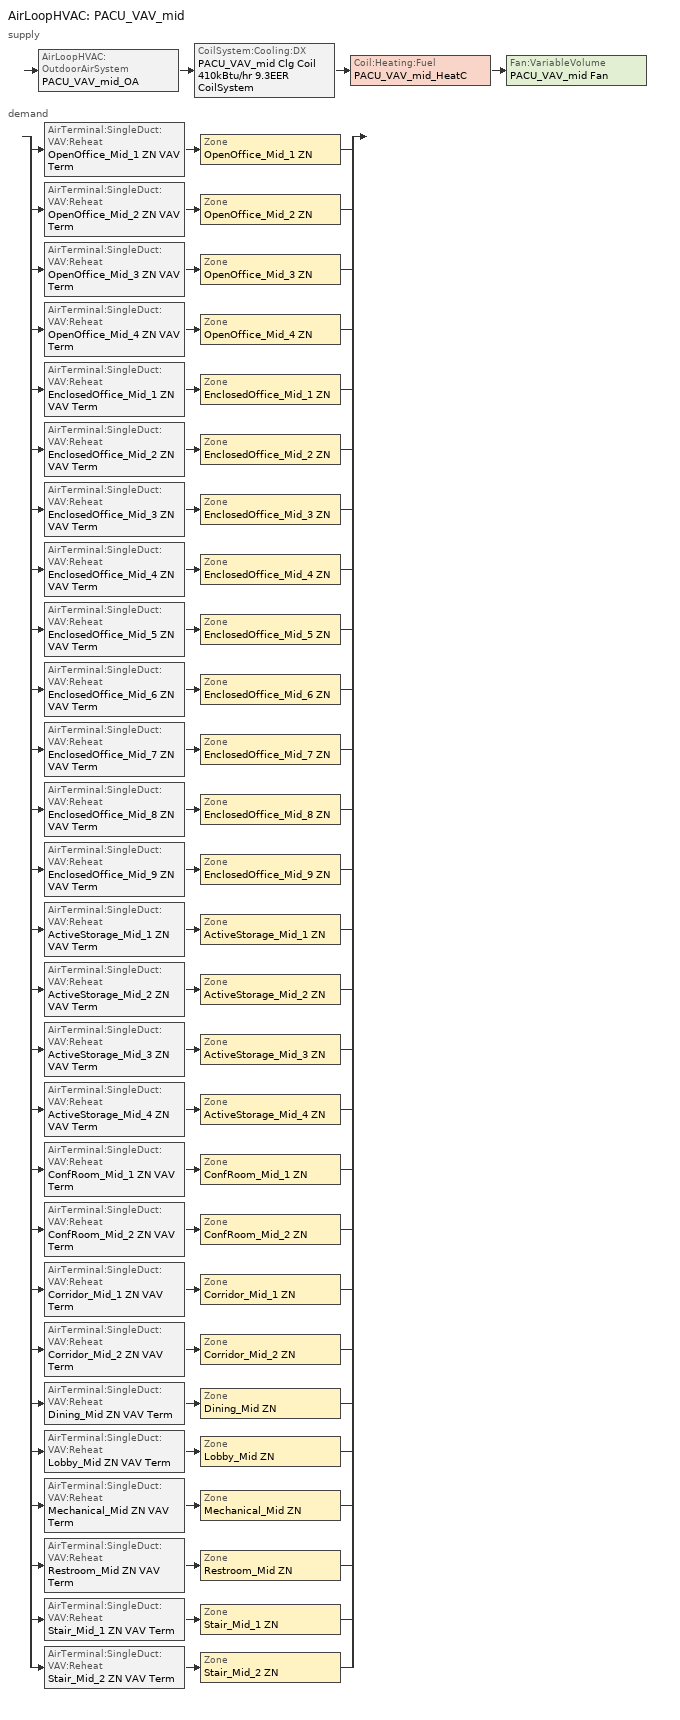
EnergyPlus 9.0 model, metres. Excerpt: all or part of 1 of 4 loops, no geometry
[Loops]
AirLoopHVAC 'PACU_VAV_mid'
 supply: AirLoopHVAC:OutdoorAirSystem 'PACU_VAV_mid_OA' > CoilSystem:Cooling:DX 'PACU_VAV_mid Clg Coil 410kBtu/hr 9.3EER CoilSystem' > Coil:Heating:Fuel 'PACU_VAV_mid_HeatC' > Fan:VariableVolume 'PACU_VAV_mid Fan'
 demand: split
  | AirTerminal:SingleDuct:VAV:Reheat 'OpenOffice_Mid_1 ZN VAV Term' > Zone 'OpenOffice_Mid_1 ZN'
  | AirTerminal:SingleDuct:VAV:Reheat 'OpenOffice_Mid_2 ZN VAV Term' > Zone 'OpenOffice_Mid_2 ZN'
  | AirTerminal:SingleDuct:VAV:Reheat 'OpenOffice_Mid_3 ZN VAV Term' > Zone 'OpenOffice_Mid_3 ZN'
  | AirTerminal:SingleDuct:VAV:Reheat 'OpenOffice_Mid_4 ZN VAV Term' > Zone 'OpenOffice_Mid_4 ZN'
  | AirTerminal:SingleDuct:VAV:Reheat 'EnclosedOffice_Mid_1 ZN VAV Term' > Zone 'EnclosedOffice_Mid_1 ZN'
  | AirTerminal:SingleDuct:VAV:Reheat 'EnclosedOffice_Mid_2 ZN VAV Term' > Zone 'EnclosedOffice_Mid_2 ZN'
  | AirTerminal:SingleDuct:VAV:Reheat 'EnclosedOffice_Mid_3 ZN VAV Term' > Zone 'EnclosedOffice_Mid_3 ZN'
  | AirTerminal:SingleDuct:VAV:Reheat 'EnclosedOffice_Mid_4 ZN VAV Term' > Zone 'EnclosedOffice_Mid_4 ZN'
  | AirTerminal:SingleDuct:VAV:Reheat 'EnclosedOffice_Mid_5 ZN VAV Term' > Zone 'EnclosedOffice_Mid_5 ZN'
  | AirTerminal:SingleDuct:VAV:Reheat 'EnclosedOffice_Mid_6 ZN VAV Term' > Zone 'EnclosedOffice_Mid_6 ZN'
  | AirTerminal:SingleDuct:VAV:Reheat 'EnclosedOffice_Mid_7 ZN VAV Term' > Zone 'EnclosedOffice_Mid_7 ZN'
  | AirTerminal:SingleDuct:VAV:Reheat 'EnclosedOffice_Mid_8 ZN VAV Term' > Zone 'EnclosedOffice_Mid_8 ZN'
  | AirTerminal:SingleDuct:VAV:Reheat 'EnclosedOffice_Mid_9 ZN VAV Term' > Zone 'EnclosedOffice_Mid_9 ZN'
  | AirTerminal:SingleDuct:VAV:Reheat 'ActiveStorage_Mid_1 ZN VAV Term' > Zone 'ActiveStorage_Mid_1 ZN'
  | AirTerminal:SingleDuct:VAV:Reheat 'ActiveStorage_Mid_2 ZN VAV Term' > Zone 'ActiveStorage_Mid_2 ZN'
  | AirTerminal:SingleDuct:VAV:Reheat 'ActiveStorage_Mid_3 ZN VAV Term' > Zone 'ActiveStorage_Mid_3 ZN'
  | AirTerminal:SingleDuct:VAV:Reheat 'ActiveStorage_Mid_4 ZN VAV Term' > Zone 'ActiveStorage_Mid_4 ZN'
  | AirTerminal:SingleDuct:VAV:Reheat 'ConfRoom_Mid_1 ZN VAV Term' > Zone 'ConfRoom_Mid_1 ZN'
  | AirTerminal:SingleDuct:VAV:Reheat 'ConfRoom_Mid_2 ZN VAV Term' > Zone 'ConfRoom_Mid_2 ZN'
  | AirTerminal:SingleDuct:VAV:Reheat 'Corridor_Mid_1 ZN VAV Term' > Zone 'Corridor_Mid_1 ZN'
  | AirTerminal:SingleDuct:VAV:Reheat 'Corridor_Mid_2 ZN VAV Term' > Zone 'Corridor_Mid_2 ZN'
  | AirTerminal:SingleDuct:VAV:Reheat 'Dining_Mid ZN VAV Term' > Zone 'Dining_Mid ZN'
  | AirTerminal:SingleDuct:VAV:Reheat 'Lobby_Mid ZN VAV Term' > Zone 'Lobby_Mid ZN'
  | AirTerminal:SingleDuct:VAV:Reheat 'Mechanical_Mid ZN VAV Term' > Zone 'Mechanical_Mid ZN'
  | AirTerminal:SingleDuct:VAV:Reheat 'Restroom_Mid ZN VAV Term' > Zone 'Restroom_Mid ZN'
  | AirTerminal:SingleDuct:VAV:Reheat 'Stair_Mid_1 ZN VAV Term' > Zone 'Stair_Mid_1 ZN'
  | AirTerminal:SingleDuct:VAV:Reheat 'Stair_Mid_2 ZN VAV Term' > Zone 'Stair_Mid_2 ZN'
[DesignSpecification:OutdoorAir] Outdoor Air Method=Sum; Outdoor Air Flow per Zone {m3/s}=0; Outdoor Air Flow Air Changes per Hour {1/hr}=0
Name | Outdoor Air Flow per Person {m3/s-person} | Outdoor Air Flow per Zone Floor Area {m3/s-m2}
MediumOffice - Storage Ventilation; MediumOffice - Conference Ventilation; MediumOffice - ClosedOffice Ventilation; MediumOffice - Lobby Ventilation; MediumOffice - OpenOffice Ventilation | 0.00235973 | 0.0003048
MediumOffice - Corridor Ventilation | 0 | 0.0003048
MediumOffice - Dining Ventilation | 0.00235973 | 0.0006096
MediumOffice - Elec/MechRoom Ventilation; MediumOffice - Restroom Ventilation; MediumOffice - Stair Ventilation | 0 | 0
[DesignSpecification:ZoneAirDistribution] Zone Air Distribution Effectiveness in Cooling Mode=1; Zone Air Distribution Effectiveness in Heating Mode=1
ActiveStorage_Mid_1 ZN Design Spec Zone Air Dist; ActiveStorage_Mid_2 ZN Design Spec Zone Air Dist; ActiveStorage_Mid_3 ZN Design Spec Zone Air Dist; ActiveStorage_Mid_4 ZN Design Spec Zone Air Dist; ConfRoom_Mid_1 ZN Design Spec Zone Air Dist; ConfRoom_Mid_2 ZN Design Spec Zone Air Dist; Corridor_Mid_1 ZN Design Spec Zone Air Dist; Corridor_Mid_2 ZN Design Spec Zone Air Dist; Dining_Mid ZN Design Spec Zone Air Dist; EnclosedOffice_Mid_1 ZN Design Spec Zone Air Dist; EnclosedOffice_Mid_2 ZN Design Spec Zone Air Dist; EnclosedOffice_Mid_3 ZN Design Spec Zone Air Dist; Lobby_Mid ZN Design Spec Zone Air Dist; Mechanical_Mid ZN Design Spec Zone Air Dist; OpenOffice_Mid_1 ZN Design Spec Zone Air Dist; OpenOffice_Mid_2 ZN Design Spec Zone Air Dist; OpenOffice_Mid_3 ZN Design Spec Zone Air Dist; OpenOffice_Mid_4 ZN Design Spec Zone Air Dist; Restroom_Mid ZN Design Spec Zone Air Dist; Stair_Mid_1 ZN Design Spec Zone Air Dist; Stair_Mid_2 ZN Design Spec Zone Air Dist; EnclosedOffice_Mid_4 ZN Design Spec Zone Air Dist; EnclosedOffice_Mid_5 ZN Design Spec Zone Air Dist; EnclosedOffice_Mid_6 ZN Design Spec Zone Air Dist; EnclosedOffice_Mid_7 ZN Design Spec Zone Air Dist; EnclosedOffice_Mid_8 ZN Design Spec Zone Air Dist; EnclosedOffice_Mid_9 ZN Design Spec Zone Air Dist
[Sizing:Zone] Zone Cooling Design Supply Air Temperature Input Method=SupplyAirTemperature; Zone Cooling Design Supply Air Temperature {C}=12.8; Zone Heating Design Supply Air Temperature Input Method=SupplyAirTemperature; Zone Heating Design Supply Air Temperature {C}=40; Zone Cooling Design Supply Air Humidity Ratio {kgWater/kgDryAir}=0.0085; Zone Heating Design Supply Air Humidity Ratio {kgWater/kgDryAir}=0.008; Cooling Design Air Flow Method=DesignDay; Cooling Design Air Flow Rate {m3/s}=0; Cooling Minimum Air Flow {m3/s}=0; Cooling Minimum Air Flow Fraction=0; Heating Design Air Flow Method=DesignDay; Heating Design Air Flow Rate {m3/s}=0; Account for Dedicated Outdoor Air System=No
Name | Design Specification Outdoor Air Object | Design Specification Zone Air Distribution Object
ActiveStorage_Mid_1 ZN | MediumOffice - Storage Ventilation | ActiveStorage_Mid_1 ZN Design Spec Zone Air Dist
ActiveStorage_Mid_2 ZN | MediumOffice - Storage Ventilation | ActiveStorage_Mid_2 ZN Design Spec Zone Air Dist
ActiveStorage_Mid_3 ZN | MediumOffice - Storage Ventilation | ActiveStorage_Mid_3 ZN Design Spec Zone Air Dist
ActiveStorage_Mid_4 ZN | MediumOffice - Storage Ventilation | ActiveStorage_Mid_4 ZN Design Spec Zone Air Dist
ConfRoom_Mid_1 ZN | MediumOffice - Conference Ventilation | ConfRoom_Mid_1 ZN Design Spec Zone Air Dist
ConfRoom_Mid_2 ZN | MediumOffice - Conference Ventilation | ConfRoom_Mid_2 ZN Design Spec Zone Air Dist
Corridor_Mid_1 ZN | MediumOffice - Corridor Ventilation | Corridor_Mid_1 ZN Design Spec Zone Air Dist
Corridor_Mid_2 ZN | MediumOffice - Corridor Ventilation | Corridor_Mid_2 ZN Design Spec Zone Air Dist
Dining_Mid ZN | MediumOffice - Dining Ventilation | Dining_Mid ZN Design Spec Zone Air Dist
EnclosedOffice_Mid_1 ZN | MediumOffice - ClosedOffice Ventilation | EnclosedOffice_Mid_1 ZN Design Spec Zone Air Dist
EnclosedOffice_Mid_2 ZN | MediumOffice - ClosedOffice Ventilation | EnclosedOffice_Mid_2 ZN Design Spec Zone Air Dist
EnclosedOffice_Mid_3 ZN | MediumOffice - ClosedOffice Ventilation | EnclosedOffice_Mid_3 ZN Design Spec Zone Air Dist
Lobby_Mid ZN | MediumOffice - Lobby Ventilation | Lobby_Mid ZN Design Spec Zone Air Dist
Mechanical_Mid ZN | MediumOffice - Elec/MechRoom Ventilation | Mechanical_Mid ZN Design Spec Zone Air Dist
OpenOffice_Mid_1 ZN | MediumOffice - OpenOffice Ventilation | OpenOffice_Mid_1 ZN Design Spec Zone Air Dist
OpenOffice_Mid_2 ZN | MediumOffice - OpenOffice Ventilation | OpenOffice_Mid_2 ZN Design Spec Zone Air Dist
OpenOffice_Mid_3 ZN | MediumOffice - OpenOffice Ventilation | OpenOffice_Mid_3 ZN Design Spec Zone Air Dist
OpenOffice_Mid_4 ZN | MediumOffice - OpenOffice Ventilation | OpenOffice_Mid_4 ZN Design Spec Zone Air Dist
Restroom_Mid ZN | MediumOffice - Restroom Ventilation | Restroom_Mid ZN Design Spec Zone Air Dist
Stair_Mid_1 ZN | MediumOffice - Stair Ventilation | Stair_Mid_1 ZN Design Spec Zone Air Dist
Stair_Mid_2 ZN | MediumOffice - Stair Ventilation | Stair_Mid_2 ZN Design Spec Zone Air Dist
EnclosedOffice_Mid_4 ZN | MediumOffice - ClosedOffice Ventilation | EnclosedOffice_Mid_4 ZN Design Spec Zone Air Dist
EnclosedOffice_Mid_5 ZN | MediumOffice - ClosedOffice Ventilation | EnclosedOffice_Mid_5 ZN Design Spec Zone Air Dist
EnclosedOffice_Mid_6 ZN | MediumOffice - ClosedOffice Ventilation | EnclosedOffice_Mid_6 ZN Design Spec Zone Air Dist
EnclosedOffice_Mid_7 ZN | MediumOffice - ClosedOffice Ventilation | EnclosedOffice_Mid_7 ZN Design Spec Zone Air Dist
EnclosedOffice_Mid_8 ZN | MediumOffice - ClosedOffice Ventilation | EnclosedOffice_Mid_8 ZN Design Spec Zone Air Dist
EnclosedOffice_Mid_9 ZN | MediumOffice - ClosedOffice Ventilation | EnclosedOffice_Mid_9 ZN Design Spec Zone Air Dist
[Sizing:System]
PACU_VAV_mid: Type of Load to Size On=Sensible; Design Outdoor Air Flow Rate {m3/s}=0.998481; Central Heating Maximum System Air Flow Ratio=0.5; Preheat Design Temperature {C}=7; Preheat Design Humidity Ratio {kgWater/kgDryAir}=0.008; Precool Design Temperature {C}=12.8; Precool Design Humidity Ratio {kgWater/kgDryAir}=0.008; Central Cooling Design Supply Air Temperature {C}=12.8; Central Heating Design Supply Air Temperature {C}=12.8; Type of Zone Sum to Use=Coincident; 100% Outdoor Air in Cooling=No; 100% Outdoor Air in Heating=No; Central Cooling Design Supply Air Humidity Ratio {kgWater/kgDryAir}=0.0085; Central Heating Design Supply Air Humidity Ratio {kgWater/kgDryAir}=0.008; Cooling Supply Air Flow Rate Method=DesignDay; Cooling Supply Air Flow Rate {m3/s}=0; Heating Supply Air Flow Rate Method=DesignDay; Heating Supply Air Flow Rate {m3/s}=0; System Outdoor Air Method=ZoneSum
[ZoneControl:Thermostat] Control Type Schedule=Dual Zone Control Type Sched
Name | Zone or ZoneList | Control 1
ActiveStorage_Mid_1 ZN Thermostat | ActiveStorage_Mid_1 ZN | MediumOffice - Storage Thermostat 5
ActiveStorage_Mid_2 ZN Thermostat | ActiveStorage_Mid_2 ZN | MediumOffice - Storage Thermostat 6
ActiveStorage_Mid_3 ZN Thermostat | ActiveStorage_Mid_3 ZN | MediumOffice - Storage Thermostat 7
ActiveStorage_Mid_4 ZN Thermostat | ActiveStorage_Mid_4 ZN | MediumOffice - Storage Thermostat 8
ConfRoom_Mid_1 ZN Thermostat | ConfRoom_Mid_1 ZN | MediumOffice - Conference Thermostat 3
ConfRoom_Mid_2 ZN Thermostat | ConfRoom_Mid_2 ZN | MediumOffice - Conference Thermostat 4
Corridor_Mid_1 ZN Thermostat | Corridor_Mid_1 ZN | MediumOffice - Corridor Thermostat 3
Corridor_Mid_2 ZN Thermostat | Corridor_Mid_2 ZN | MediumOffice - Corridor Thermostat 4
Dining_Mid ZN Thermostat | Dining_Mid ZN | MediumOffice - Dining Thermostat 2
EnclosedOffice_Mid_1 ZN Thermostat | EnclosedOffice_Mid_1 ZN | MediumOffice - ClosedOffice Thermostat 5
EnclosedOffice_Mid_2 ZN Thermostat | EnclosedOffice_Mid_2 ZN | MediumOffice - ClosedOffice Thermostat 6
EnclosedOffice_Mid_3 ZN Thermostat | EnclosedOffice_Mid_3 ZN | MediumOffice - ClosedOffice Thermostat 7
Lobby_Mid ZN Thermostat | Lobby_Mid ZN | MediumOffice - Lobby Thermostat 2
Mechanical_Mid ZN Thermostat | Mechanical_Mid ZN | MediumOffice - Elec/MechRoom Thermostat 2
OpenOffice_Mid_1 ZN Thermostat | OpenOffice_Mid_1 ZN | MediumOffice - OpenOffice Thermostat 4
OpenOffice_Mid_2 ZN Thermostat | OpenOffice_Mid_2 ZN | MediumOffice - OpenOffice Thermostat 5
OpenOffice_Mid_3 ZN Thermostat | OpenOffice_Mid_3 ZN | MediumOffice - OpenOffice Thermostat 6
OpenOffice_Mid_4 ZN Thermostat | OpenOffice_Mid_4 ZN | MediumOffice - OpenOffice Thermostat 7
Restroom_Mid ZN Thermostat | Restroom_Mid ZN | MediumOffice - Restroom Thermostat 2
Stair_Mid_1 ZN Thermostat | Stair_Mid_1 ZN | MediumOffice - Stair Thermostat 3
Stair_Mid_2 ZN Thermostat | Stair_Mid_2 ZN | MediumOffice - Stair Thermostat 4
EnclosedOffice_Mid_4 ZN Thermostat | EnclosedOffice_Mid_4 ZN | MediumOffice - ClosedOffice Thermostat 1
EnclosedOffice_Mid_5 ZN Thermostat | EnclosedOffice_Mid_5 ZN | MediumOffice - ClosedOffice Thermostat 1
EnclosedOffice_Mid_6 ZN Thermostat | EnclosedOffice_Mid_6 ZN | MediumOffice - ClosedOffice Thermostat 1
EnclosedOffice_Mid_7 ZN Thermostat | EnclosedOffice_Mid_7 ZN | MediumOffice - ClosedOffice Thermostat 1
EnclosedOffice_Mid_8 ZN Thermostat | EnclosedOffice_Mid_8 ZN | MediumOffice - ClosedOffice Thermostat 1
EnclosedOffice_Mid_9 ZN Thermostat | EnclosedOffice_Mid_9 ZN | MediumOffice - ClosedOffice Thermostat 1
[ThermostatSetpoint:DualSetpoint] Heating Setpoint Temperature Schedule Namee=HTGSETP_SCH_YES_OPTIMUM; Cooling Setpoint Temperature Schedule=CLGSETP_SCH_YES_OPTIMUM
MediumOffice - Storage Thermostat 5; MediumOffice - Storage Thermostat 6; MediumOffice - Storage Thermostat 7; MediumOffice - Storage Thermostat 8; MediumOffice - Conference Thermostat 3; MediumOffice - Conference Thermostat 4; MediumOffice - Corridor Thermostat 3; MediumOffice - Corridor Thermostat 4; MediumOffice - Dining Thermostat 2; MediumOffice - ClosedOffice Thermostat 1; MediumOffice - ClosedOffice Thermostat 5; MediumOffice - ClosedOffice Thermostat 6; MediumOffice - ClosedOffice Thermostat 7; MediumOffice - Lobby Thermostat 2; MediumOffice - Elec/MechRoom Thermostat 2; MediumOffice - OpenOffice Thermostat 4; MediumOffice - OpenOffice Thermostat 5; MediumOffice - OpenOffice Thermostat 6; MediumOffice - OpenOffice Thermostat 7; MediumOffice - Restroom Thermostat 2; MediumOffice - Stair Thermostat 3; MediumOffice - Stair Thermostat 4
[AirTerminal:SingleDuct:VAV:Reheat] Availability Schedule=ALWAYS_ON; Maximum Air Flow Rate {m3/s}=Autosize; Zone Minimum Air Flow Input Method=FixedFlowRate; Maximum Hot Water or Steam Flow Rate {m3/s}=Autosize; Minimum Hot Water or Steam Flow Rate {m3/s}=0; Convergence Tolerance=0.001; Damper Heating Action=ReverseWithLimits; Maximum Flow per Zone Floor Area During Reheat {m3/s-m2}=Autocalculate; Maximum Flow Fraction During Reheat=0.5; Maximum Reheat Air Temperature {C}=40
Name | Fixed Minimum Air Flow Rate {m3/s} | Reheat Coil
ActiveStorage_Mid_1 ZN VAV Term | 0.032571 | ActiveStorage_Mid_1 ZN Rht Coil
ActiveStorage_Mid_2 ZN VAV Term | 0.028998 | ActiveStorage_Mid_2 ZN Rht Coil
ActiveStorage_Mid_3 ZN VAV Term | 0.028998 | ActiveStorage_Mid_3 ZN Rht Coil
ActiveStorage_Mid_4 ZN VAV Term | 0.011916 | ActiveStorage_Mid_4 ZN Rht Coil
ConfRoom_Mid_1 ZN VAV Term | 0.0643995 | ConfRoom_Mid_1 ZN Rht Coil
ConfRoom_Mid_2 ZN VAV Term | 0.0643995 | ConfRoom_Mid_2 ZN Rht Coil
Corridor_Mid_1 ZN VAV Term | 0.033498 | Corridor_Mid_1 ZN Rht Coil
Corridor_Mid_2 ZN VAV Term | 0.033498 | Corridor_Mid_2 ZN Rht Coil
Dining_Mid ZN VAV Term | 0.031896 | Dining_Mid ZN Rht Coil
EnclosedOffice_Mid_1 ZN VAV Term | 0.0216705 | EnclosedOffice_Mid_1 ZN Rht Coil
EnclosedOffice_Mid_2 ZN VAV Term | 0.0216705 | EnclosedOffice_Mid_2 ZN Rht Coil
EnclosedOffice_Mid_3 ZN VAV Term | 0.0264585 | EnclosedOffice_Mid_3 ZN Rht Coil
Lobby_Mid ZN VAV Term | 0.0538935 | Lobby_Mid ZN Rht Coil
Mechanical_Mid ZN VAV Term | 0.0224145 | Mechanical_Mid ZN Rht Coil
OpenOffice_Mid_1 ZN VAV Term | 0.124845 | OpenOffice_Mid_1 ZN Rht Coil
OpenOffice_Mid_2 ZN VAV Term | 0.136614 | OpenOffice_Mid_2 ZN Rht Coil
OpenOffice_Mid_3 ZN VAV Term | 0.113089 | OpenOffice_Mid_3 ZN Rht Coil
OpenOffice_Mid_4 ZN VAV Term | 0.114934 | OpenOffice_Mid_4 ZN Rht Coil
Restroom_Mid ZN VAV Term | 0 | Restroom_Mid ZN Rht Coil
Stair_Mid_1 ZN VAV Term | 0.0138195 | Stair_Mid_1 ZN Rht Coil
Stair_Mid_2 ZN VAV Term | 0.0138195 | Stair_Mid_2 ZN Rht Coil
EnclosedOffice_Mid_4 ZN VAV Term | 0.021648 | EnclosedOffice_Mid_4 ZN Rht Coil
EnclosedOffice_Mid_5 ZN VAV Term | 0.021648 | EnclosedOffice_Mid_5 ZN Rht Coil
EnclosedOffice_Mid_6 ZN VAV Term | 0.021648 | EnclosedOffice_Mid_6 ZN Rht Coil
EnclosedOffice_Mid_7 ZN VAV Term | 0.021648 | EnclosedOffice_Mid_7 ZN Rht Coil
EnclosedOffice_Mid_8 ZN VAV Term | 0.021648 | EnclosedOffice_Mid_8 ZN Rht Coil
EnclosedOffice_Mid_9 ZN VAV Term | 0.021648 | EnclosedOffice_Mid_9 ZN Rht Coil
[Zone equipment]
ActiveStorage_Mid_1 ZN: ActiveStorage_Mid_1 ZN VAV Term
ActiveStorage_Mid_2 ZN: ActiveStorage_Mid_2 ZN VAV Term
ActiveStorage_Mid_3 ZN: ActiveStorage_Mid_3 ZN VAV Term
ActiveStorage_Mid_4 ZN: ActiveStorage_Mid_4 ZN VAV Term
ConfRoom_Mid_1 ZN: ConfRoom_Mid_1 ZN VAV Term
ConfRoom_Mid_2 ZN: ConfRoom_Mid_2 ZN VAV Term
Corridor_Mid_1 ZN: Corridor_Mid_1 ZN VAV Term
Corridor_Mid_2 ZN: Corridor_Mid_2 ZN VAV Term
Dining_Mid ZN: Dining_Mid ZN VAV Term
EnclosedOffice_Mid_1 ZN: EnclosedOffice_Mid_1 ZN VAV Term
EnclosedOffice_Mid_2 ZN: EnclosedOffice_Mid_2 ZN VAV Term
EnclosedOffice_Mid_3 ZN: EnclosedOffice_Mid_3 ZN VAV Term
Lobby_Mid ZN: Lobby_Mid ZN VAV Term
Mechanical_Mid ZN: Mechanical_Mid ZN VAV Term
OpenOffice_Mid_1 ZN: OpenOffice_Mid_1 ZN VAV Term
OpenOffice_Mid_2 ZN: OpenOffice_Mid_2 ZN VAV Term
OpenOffice_Mid_3 ZN: OpenOffice_Mid_3 ZN VAV Term
OpenOffice_Mid_4 ZN: OpenOffice_Mid_4 ZN VAV Term
Restroom_Mid ZN: Restroom_Mid ZN VAV Term
Stair_Mid_1 ZN: Stair_Mid_1 ZN VAV Term
Stair_Mid_2 ZN: Stair_Mid_2 ZN VAV Term
EnclosedOffice_Mid_4 ZN: EnclosedOffice_Mid_4 ZN VAV Term
EnclosedOffice_Mid_5 ZN: EnclosedOffice_Mid_5 ZN VAV Term
EnclosedOffice_Mid_6 ZN: EnclosedOffice_Mid_6 ZN VAV Term
EnclosedOffice_Mid_7 ZN: EnclosedOffice_Mid_7 ZN VAV Term
EnclosedOffice_Mid_8 ZN: EnclosedOffice_Mid_8 ZN VAV Term
EnclosedOffice_Mid_9 ZN: EnclosedOffice_Mid_9 ZN VAV Term
[Fan:VariableVolume]
PACU_VAV_mid Fan: Availability Schedule=HVACOperationSchd; Fan Total Efficiency=0.6006; Pressure Rise {Pa}=1389.42; Maximum Flow Rate {m3/s}=AUTOSIZE; Fan Power Minimum Flow Rate Input Method=Fraction; Fan Power Minimum Flow Fraction=0.25; Motor Efficiency=0.924; Motor In Airstream Fraction=1; Fan Power Coefficient 1=0.0408; Fan Power Coefficient 2=0.088; Fan Power Coefficient 3=-0.0729; Fan Power Coefficient 4=0.9437; Fan Power Coefficient 5=0
[EnergyManagementSystem:Sensor]
Facility_Int_LTG: Output:Variable or Output:Meter=InteriorLights:Electricity
[EnergyManagementSystem:GlobalVariable]
Wired_LTG
[EnergyManagementSystem:Program]
Transformer_Load_Prog: SET Wired_LTG = Facility_Int_LTG*0.0281
[EnergyManagementSystem:ProgramCallingManager]
Transformer_Load_Prog_Manager: AfterPredictorAfterHVACManagers; Transformer_Load_Prog
[EnergyManagementSystem:OutputVariable]
Wired_LTG: EMS Variable=Wired_LTG; Type of Data in Variable=Summed; Update Frequency=ZoneTimeStep; Units=J
[ElectricLoadCenter:Transformer]
Transformer 1: Availability Schedule=Always_On; Transformer Usage=PowerInFromGrid; Rated Capacity {VA}=45000; Phase=3; Conductor Material=Aluminum; Full Load Temperature Rise {C}=150; Fraction of Eddy Current Losses=0.1; Performance Input Method=NominalEfficiency; Nameplate Efficiency=0.984; Per Unit Load for Nameplate Efficiency=0.35; Reference Temperature for Nameplate Efficiency {C}=75; Consider Transformer Loss for Utility Cost=Yes; Meter 1=Wired_LTG_Electricity; Meter 2=Wired_INT_EQUIP
[Coil:Cooling:DX:TwoSpeed]
PACU_VAV_mid_CoolC DXCoil: Availability Schedule=ALWAYS_ON; High Speed Gross Rated Total Cooling Capacity {W}=Autosize; High Speed Rated Sensible Heat Ratio=Autosize; High Speed Gross Rated Cooling COP {W/W}=3.39929; High Speed Rated Air Flow Rate {m3/s}=Autosize; Total Cooling Capacity Function of Temperature Curve=FURNACE_PACU_VAV_CoolCCarrier48TM014_12tons_CapFT; Total Cooling Capacity Function of Flow Fraction Curve=FURNACE_PACU_VAV_CoolCCarrier48TM014_12tons_FFF; Energy Input Ratio Function of Temperature Curve=FURNACE_PACU_VAV_CoolCCarrier48TM014_12tons_EIRFT; Energy Input Ratio Function of Flow Fraction Curve=FURNACE_PACU_VAV_CoolCCarrier48TM014_12tons_EIRFFF; Part Load Fraction Correlation Curve=FURNACE_PACU_VAV_CoolCIEA_HVAC_BESTEST_9ton-PLR; Low Speed Gross Rated Total Cooling Capacity {W} Sep 25, 2012: DX_TwoSpeedObject_from_VAV=AUTOSIZE; Low Speed Gross Rated Sensible Heat Ratio=0.74727; Low Speed Gross Rated Cooling COP {W/W}=3.39929; Low Speed Rated Air Flow Rate {m3/s}=Autosize; Low Speed Total Cooling Capacity Function of Temperature Curve=FURNACE_PACU_VAV_CoolCCarrier48TM014_12tons_CapFT; Low Speed Energy Input Ratio Function of Temperature Curve=FURNACE_PACU_VAV_CoolCCarrier48TM014_12tons_EIRFT
[Coil:Heating:Electric] Availability Schedule=ALWAYS_ON; Efficiency=1; Nominal Capacity {W}=Autosize
ActiveStorage_Mid_1 ZN Rht Coil; ActiveStorage_Mid_2 ZN Rht Coil; ActiveStorage_Mid_3 ZN Rht Coil; ActiveStorage_Mid_4 ZN Rht Coil; ConfRoom_Mid_1 ZN Rht Coil; ConfRoom_Mid_2 ZN Rht Coil; Corridor_Mid_1 ZN Rht Coil; Corridor_Mid_2 ZN Rht Coil; Dining_Mid ZN Rht Coil; EnclosedOffice_Mid_1 ZN Rht Coil; EnclosedOffice_Mid_2 ZN Rht Coil; EnclosedOffice_Mid_3 ZN Rht Coil; Lobby_Mid ZN Rht Coil; Mechanical_Mid ZN Rht Coil; OpenOffice_Mid_1 ZN Rht Coil; OpenOffice_Mid_2 ZN Rht Coil; OpenOffice_Mid_3 ZN Rht Coil; OpenOffice_Mid_4 ZN Rht Coil; Restroom_Mid ZN Rht Coil; Stair_Mid_1 ZN Rht Coil; Stair_Mid_2 ZN Rht Coil; EnclosedOffice_Mid_4 ZN Rht Coil; EnclosedOffice_Mid_5 ZN Rht Coil; EnclosedOffice_Mid_6 ZN Rht Coil; EnclosedOffice_Mid_7 ZN Rht Coil; EnclosedOffice_Mid_8 ZN Rht Coil; EnclosedOffice_Mid_9 ZN Rht Coil
[Coil:Heating:Fuel]
PACU_VAV_mid_HeatC: Availability Schedule=ALWAYS_ON; Fuel Type=NaturalGas; Burner Efficiency=0.81; Nominal Capacity {W}=AutoSize
[CoilSystem:Cooling:DX]
PACU_VAV_mid Clg Coil 410kBtu/hr 9.3EER CoilSystem: Availability Schedule=ALWAYS_ON; Cooling Coil=PACU_VAV_mid_CoolC DXCoil
[Controller:OutdoorAir]
PACU_VAV_mid_OA_Controller: Minimum Outdoor Air Flow Rate {m3/s}=AUTOSIZE; Maximum Outdoor Air Flow Rate {m3/s}=AUTOSIZE; Economizer Control Type=DifferentialDryBulb; Economizer Control Action Type=ModulateFlow; Lockout Type=LockoutWithHeating; Minimum Limit Type=FixedMinimum; Minimum Outdoor Air Schedule=MinOA_MotorizedDamper_Sched
[Controller:MechanicalVentilation]
PACU_VAV_mid Ventilation Controller: Availability Schedule=MinOA_MotorizedDamper_Sched; Demand Controlled Ventilation=No; System Outdoor Air Method=ZoneSum; Zone 1=ActiveStorage_Mid_1 ZN; Design Specification Outdoor Air Object Name 1=MediumOffice - Storage Ventilation; Design Specification Zone Air Distribution Object Name 1=ActiveStorage_Mid_1 ZN Design Spec Zone Air Dist; Zone 2=ActiveStorage_Mid_2 ZN; Design Specification Outdoor Air Object Name 2=MediumOffice - Storage Ventilation; Design Specification Zone Air Distribution Object Name 2=ActiveStorage_Mid_2 ZN Design Spec Zone Air Dist; Zone 3=ActiveStorage_Mid_3 ZN; Design Specification Outdoor Air Object Name 3=MediumOffice - Storage Ventilation; Design Specification Zone Air Distribution Object Name 3=ActiveStorage_Mid_3 ZN Design Spec Zone Air Dist; Zone 4=ActiveStorage_Mid_4 ZN; Design Specification Outdoor Air Object Name 4=MediumOffice - Storage Ventilation; Design Specification Zone Air Distribution Object Name 4=ActiveStorage_Mid_4 ZN Design Spec Zone Air Dist; Zone 5=ConfRoom_Mid_1 ZN; Design Specification Outdoor Air Object Name 5=MediumOffice - Conference Ventilation; Design Specification Zone Air Distribution Object Name 5=ConfRoom_Mid_1 ZN Design Spec Zone Air Dist; Zone 6=ConfRoom_Mid_2 ZN; Design Specification Outdoor Air Object Name 6=MediumOffice - Conference Ventilation; Design Specification Zone Air Distribution Object Name 6=ConfRoom_Mid_2 ZN Design Spec Zone Air Dist; Zone 7=Corridor_Mid_1 ZN; Design Specification Outdoor Air Object Name 7=MediumOffice - Corridor Ventilation; Design Specification Zone Air Distribution Object Name 7=Corridor_Mid_1 ZN Design Spec Zone Air Dist; Zone 8=Corridor_Mid_2 ZN; Design Specification Outdoor Air Object Name 8=MediumOffice - Corridor Ventilation; Design Specification Zone Air Distribution Object Name 8=Corridor_Mid_2 ZN Design Spec Zone Air Dist; Zone 9=Dining_Mid ZN; Design Specification Outdoor Air Object Name 9=MediumOffice - Dining Ventilation; Design Specification Zone Air Distribution Object Name 9=Dining_Mid ZN Design Spec Zone Air Dist; Zone 10=EnclosedOffice_Mid_1 ZN; Design Specification Outdoor Air Object Name 10=MediumOffice - ClosedOffice Ventilation; Design Specification Zone Air Distribution Object Name 10=EnclosedOffice_Mid_1 ZN Design Spec Zone Air Dist; Zone 11=EnclosedOffice_Mid_2 ZN; Design Specification Outdoor Air Object Name 11=MediumOffice - ClosedOffice Ventilation; Design Specification Zone Air Distribution Object Name 11=EnclosedOffice_Mid_2 ZN Design Spec Zone Air Dist; Zone 12=EnclosedOffice_Mid_3 ZN; Design Specification Outdoor Air Object Name 12=MediumOffice - ClosedOffice Ventilation; Design Specification Zone Air Distribution Object Name 12=EnclosedOffice_Mid_3 ZN Design Spec Zone Air Dist; Zone 13=EnclosedOffice_Mid_4 ZN; Design Specification Outdoor Air Object Name 13=MediumOffice - ClosedOffice Ventilation; Design Specification Zone Air Distribution Object Name 13=EnclosedOffice_Mid_4 ZN Design Spec Zone Air Dist; Zone 14=EnclosedOffice_Mid_5 ZN; Design Specification Outdoor Air Object Name 14=MediumOffice - ClosedOffice Ventilation; Design Specification Zone Air Distribution Object Name 14=EnclosedOffice_Mid_5 ZN Design Spec Zone Air Dist; Zone 15=EnclosedOffice_Mid_6 ZN; Design Specification Outdoor Air Object Name 15=MediumOffice - ClosedOffice Ventilation; Design Specification Zone Air Distribution Object Name 15=EnclosedOffice_Mid_6 ZN Design Spec Zone Air Dist; Zone 16=EnclosedOffice_Mid_7 ZN; Design Specification Outdoor Air Object Name 16=MediumOffice - ClosedOffice Ventilation; Design Specification Zone Air Distribution Object Name 16=EnclosedOffice_Mid_7 ZN Design Spec Zone Air Dist; Zone 17=EnclosedOffice_Mid_8 ZN; Design Specification Outdoor Air Object Name 17=MediumOffice - ClosedOffice Ventilation; Design Specification Zone Air Distribution Object Name 17=EnclosedOffice_Mid_8 ZN Design Spec Zone Air Dist; Zone 18=EnclosedOffice_Mid_9 ZN; Design Specification Outdoor Air Object Name 18=MediumOffice - ClosedOffice Ventilation; Design Specification Zone Air Distribution Object Name 18=EnclosedOffice_Mid_9 ZN Design Spec Zone Air Dist; Zone 19=Lobby_Mid ZN; Design Specification Outdoor Air Object Name 19=MediumOffice - Lobby Ventilation; Design Specification Zone Air Distribution Object Name 19=Lobby_Mid ZN Design Spec Zone Air Dist; Zone 20=Mechanical_Mid ZN; Design Specification Outdoor Air Object Name 20=MediumOffice - Elec/MechRoom Ventilation; Design Specification Zone Air Distribution Object Name 20=Mechanical_Mid ZN Design Spec Zone Air Dist; Zone 21=OpenOffice_Mid_1 ZN; Design Specification Outdoor Air Object Name 21=MediumOffice - OpenOffice Ventilation; Design Specification Zone Air Distribution Object Name 21=OpenOffice_Mid_1 ZN Design Spec Zone Air Dist; Zone 22=OpenOffice_Mid_2 ZN; Design Specification Outdoor Air Object Name 22=MediumOffice - OpenOffice Ventilation; Design Specification Zone Air Distribution Object Name 22=OpenOffice_Mid_2 ZN Design Spec Zone Air Dist; Zone 23=OpenOffice_Mid_3 ZN; Design Specification Outdoor Air Object Name 23=MediumOffice - OpenOffice Ventilation; Design Specification Zone Air Distribution Object Name 23=OpenOffice_Mid_3 ZN Design Spec Zone Air Dist; Zone 24=OpenOffice_Mid_4 ZN; Design Specification Outdoor Air Object Name 24=MediumOffice - OpenOffice Ventilation; Design Specification Zone Air Distribution Object Name 24=OpenOffice_Mid_4 ZN Design Spec Zone Air Dist; Zone 25=Restroom_Mid ZN; Design Specification Outdoor Air Object Name 25=MediumOffice - Restroom Ventilation; Design Specification Zone Air Distribution Object Name 25=Restroom_Mid ZN Design Spec Zone Air Dist; Zone 26=Stair_Mid_1 ZN; Design Specification Outdoor Air Object Name 26=MediumOffice - Stair Ventilation; Design Specification Zone Air Distribution Object Name 26=Stair_Mid_1 ZN Design Spec Zone Air Dist; Zone 27=Stair_Mid_2 ZN; Design Specification Outdoor Air Object Name 27=MediumOffice - Stair Ventilation; Design Specification Zone Air Distribution Object Name 27=Stair_Mid_2 ZN Design Spec Zone Air Dist
[AirLoopHVAC]
PACU_VAV_mid: Design Supply Air Flow Rate {m3/s}=AutoSize
[AvailabilityManager:NightCycle] Applicability Schedule=Always_On; Fan Schedule=HVACOperationSchd; Control Type=CycleOnAny; Thermostat Tolerance {deltaC}=1; Cycling Run Time Control Type=FixedRunTime; Cycling Run Time {s}=1800
PACU_VAV_bot Availability Manager; PACU_VAV_mid Availability Manager; PACU_VAV_top Availability Manager
[SetpointManager:OutdoorAirReset]
PACU_VAV_mid Supply Air Temperature Manager: Control Variable=Temperature; Setpoint at Outdoor Low Temperature {C}=15.6; Outdoor Low Temperature {C}=10; Setpoint at Outdoor High Temperature {C}=12.8; Outdoor High Temperature {C}=21.1; Setpoint Node or NodeList=PACU_VAV_mid Supply Equipment Outlet Node
[SetpointManager:MixedAir] Control Variable=Temperature
Name | Setpoint Node or NodeList
PACU_VAV_mid_CoolC SAT Manager | PACU_VAV_mid_CoolC-PACU_VAV_mid_HeatCNode
PACU_VAV_mid_HeatC MixedAir Manager | PACU_VAV_mid_HeatC-PACU_VAV_mid FanNode
PACU_VAV_mid_OAMixed Air Temp Manager | PACU_VAV_mid_OA-PACU_VAV_mid_CoolCNode
[Schedule:Compact]
ALWAYS_ON: Through: 12/31, For: AllDays, Until: 24:00, 1
HVACOperationSchd: Through: 12/31, For: Weekdays SummerDesignDay, Until: 06:00, 0, Until: 22:00, 1, Until: 24:00, 0, For: Saturday WinterDesignDay, Until: 06:00, 0, Until: 18:00, 1, Until: 24:00, 0, For:Sunday Holidays AllOtherDays, Until: 24:00, 0
HTGSETP_SCH_YES_OPTIMUM: Through: 12/31, For: WinterDesignDay, Until: 05:00, 15.6, Until: 06:00, 17.6, Until: 07:00, 19.6, Until: 22:00, 21, Until: 24:00, 15.6, For: Weekdays, Until: 05:00, 15.6, Until: 06:00, 17.8, Until: 07:00, 20, Until: 22:00, 21, Until: 24:00, 15.6, For SummerDesignDay, Until: 24:00, 15.6, For: Saturday, Until: 05:00, 15.6, Until: 06:00, 17.8, Until: 07:00, 20, Until: 17:00, 21, Until: 24:00, 15.6, For:Sunday Holidays AllOtherDays, Until: 24:00, 15.6
CLGSETP_SCH_YES_OPTIMUM: Through: 12/31, For: SummerDesignDay, Until: 05:00, 26.7, Until: 06:00, 25.7, Until: 07:00, 25, Until: 22:00, 24, Until: 24:00, 26.7, For: Weekdays, Until: 05:00, 26.7, Until: 06:00, 25.6, Until: 07:00, 25, Until: 22:00, 24, Until: 24:00, 26.7, For: Saturday, Until: 05:00, 26.7, Until: 06:00, 25.7, Until: 07:00, 25, Until: 17:00, 24, Until: 24:00, 26.7, For WinterDesignDay, Until: 24:00, 26.7, For:Sunday Holidays AllOtherDays, Until: 24:00, 26.7
MinOA_MotorizedDamper_Sched: Through: 12/31, For: Weekdays SummerDesignDay, Until: 07:00, 0, Until: 22:00, 1, Until: 24:00, 0, For: Saturday WinterDesignDay, Until: 07:00, 0, Until: 18:00, 1, Until: 24:00, 0, For:Sunday Holidays AllOtherDays, Until: 24:00, 0
Dual Zone Control Type Sched: Through: 12/31, For: AllDays, Until: 24:00, 4
[Curve:Biquadratic] Minimum Value of x=16.5556; Maximum Value of x=22.1111; Minimum Value of y=23.7778; Maximum Value of y=47.66
Name | Coefficient1 Constant | Coefficient2 x | Coefficient3 x**2 | Coefficient4 y | Coefficient5 y**2 | Coefficient6 x*y
FURNACE_PACU_VAV_CoolCCarrier48TM014_12tons_CapFT | 1.39072 | -0.0529058 | 0.0018423 | 0.00058267 | -0.000186814 | 0.000265159
FURNACE_PACU_VAV_CoolCCarrier48TM014_12tons_EIRFT | -0.536161 | 0.105138 | -0.00172659 | 0.0149848 | 0.000659948 | -0.0017385
[Curve:Quadratic]
Name | Coefficient1 Constant | Coefficient2 x | Coefficient3 x**2 | Minimum Value of x | Maximum Value of x
FURNACE_PACU_VAV_CoolCCarrier48TM014_12tons_FFF | 0.718954 | 0.435436 | -0.154193 | 0.75 | 1.25
FURNACE_PACU_VAV_CoolCCarrier48TM014_12tons_EIRFFF | 1.19525 | -0.306138 | 0.110973 | 0.75 | 1.25
FURNACE_PACU_VAV_CoolCIEA_HVAC_BESTEST_9ton-PLR | 0.771 | 0.229 | 0 | 0 | 1
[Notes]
: prototype_OfficeMedium_template.tmpl,v 1.2 2011/02/19 17:45:44 d3l143 Exp Inappropriate ioctl for device : prototype_OfficeMedium_template.tmpl,v Inappropriate ioctl for device Revision 1.2  2011/02/19 17:45:44  d3l143
change path for gtp, opaque and window library.
Initial revision
Sep 18-21, 2013: Adding back the comments from V6 templates to the automatic upgraded V8 templates.
Moving the comments out of the objects.
Commenting out [design_wetbulb] which was defined but not used in Midrise, 3 offices and Warehouse.
01. February 5, 2013: (2) change the gtp path to the new folder for state ana;ysis and (2) allow both TMY2 and TMY3 epw files
This input file was originally created as DOE Commercial Building Benchmark V 2.0
and is modified in supporting ASHRAE SSPC 90.1 30% Project
List of changes made to the DOE Commercial Building Benchmark V 2.0
1. Change the floor-to-ceiling height from 10 ft to 9ft and add 4-ft high above-ceiling plenum for each floor as return air plenum.
2. Change the window dimensions to match the same 33% WWR.
3. Add ground temperature from the slab-on-grade runs.
4. Change one packaged unitary air conditioner serving the whole building to one unit per floor.
5. Seasonal supply air temperature reset is deleted.
6. Infiltration schedule is changed to 25% of peak infiltration rate when fan is on and 100% of peak infiltration rate when fan is off
7. Infiltration rate is changed based on PNNL's study and 90.1 committee's input
8. Changed the occupancy densities based on Standard 62.1-2004 and minimum OA rate based on Standard 62-1999 for 90.1-2004 models.
10.Revised geometry deleting the AutoCreateOther surfaces and replaced it with the unenteredOtherZoneSurface option.
11. Added exterior lighting. (source: Std. 189 TSD)
12. Add elevator. (source: Commercial Building Benchmark V1.0-3.0)
13. Zone Sizing: change zone cooling design supply air temperature from 14 deg.to 12.8 to match actual supply air temperature (for all zones)
14. System Sizing:
a. Changed Central heating coil design supply air temp from 16.7 to 12.8 (to match CC)
b. Changed system sizing option from NONCOINCIDENT to COINCIDENT
15. Changed both cool and heat supply air temperature schedule from 13 deg. to 12.8 deg
(Cool-Supply-Air-Temp-Sch; Heat-Supply-Air-Temp-Sch)
16. Changed the economizer control by deleting the low temperature limit and by using the differential drybulb control.
17. Minimum OA Schedule and Damper Control:
a. Added a new minimum outside air schedule "MinOA_MotorizedDamper_Sched" and the new schedule
sets to shut off minimum OA air damper when the fan is on at 6 am for morning start up in Zone 4-8.
b. Kept the same "MinOA_Sched" schedule for Min_OA in Zone 1-3 since gravity damper is allowed in Zone 1-3 by the Standard 90.1.
18. Changed the variable speed fan curve coefficient to match the fan static pressure reset control based on the research study
from the Advanced Variable Air Volume System Design Guide.
19. Changed the heating and cooling t-stat schedule during moring warm up or cool down hours
(HTGSETP_SCH;CLGSETP_SCH)
20. Changed Sizing Parameters: Sizing Factor=1.0; TimeSteps=8
21. Changed the VAV terminal box damper heating action from Reserve Action to Normal to meet 90.1 requirement.
22. Deleted constructions and added the envelope library reference
23. Changed the Exterior lighting schedule to ALWAYS ON in the exterior lights object.  Exterior lighting control will be based on astronomical clock
(Object:ExteriorLights).
24. Changed the service hot water temperature setpoint from 140F (60C) to 120F (48.9C).
25. add a variable "[DifferentialDryBulb]"
26. August 12, 2009:  checked the "view factor to ground" and "autocalculate" used for all.  No changes are made.
27. August 21, 2009: implement Addendum X
change lighting density from 10.764 W/m2 --> 10.548 w/m2 with a 0.216 W/m2 reduction
28. August 25, 2009: adding PI.Oct09 cases in the PARM
Notice that there is exterior lighting change after the Jun09 PI runs.
specifically for 2004/2007 changed from 14913 --> 14383 (75)
for PI cases  changed from 8702  --> 8099  (603)
(6211)    (6739) less ext lgt for PI.Oct09 than PI.Jun09 after the change
29. September 15, 2009: revise the implementation of addendum X (15 out of 18 zones are affected)
change lighting density from 10.765 W/m2 --> 10.559 w/m2 with a 0.2056 W/m2 reduction
30. November 5, 2009: standardize the LPD by
(a) specifyed 1 LPD parm variable in the PARM excel file
(b) replaced the hard coded Watts/Area in 15 zones (out of 18 zones) in this template with the PARM LPD variable LPD_office
31. December 28, 2009: Addendum c and q - Vestibule requriement
(a) Door infiltration schduecle (INFIL_Door_Opening_SCH) has been added.
(b) Door infiltration (ZoneInfiltration) has been added to Perimeter_bot_ZN_1.
(c) Door infiltration value (door_infil) and fraction for off-peak hour (frac_ofpk) are inputted in the parm file.
32. February 4, 2010: Upgrade from V3.0 to 4.0
replace "MinOA_Motorized_Damper_Sched" with [MinOA_MotorizedDamper_Sched] for the 3 Controller:OutdoorAir objects.
a parm variable "MinOA_MotorizedDamper_Sched" is added in the parm accordingly
34. added a monthly indoor temp.
25. September 28, 2010: Implemented Addendum BS-CS for receptacles. This addendum modifies building equipment schedule for PI and Determination cases.
26. October 11, 2010: Change the path of slab gtp
27. December 13, 2010: modified elevator motor and added elevator fan/lighting. PARM variable BLDG_ELEVATORS_LIGHTS_FAN_SCH and BLDG_ELEVATORS_LIGHTS_FAN_POWER ARE added for Addendum DF.
28. January 31,  2011: (1) (addendum BS_CS)
used parm variable "BLDG_QUIP_SCH" which has two values "BLDG_EQUIP_SCH_BASE" & "BLDG_EQUIP_SCH_ADV".
removed the standard related IF condition by re-define to "BLDG_EQUIP_SCH_BASE" & "BLDG_EQUIP_SCH_ADV".
